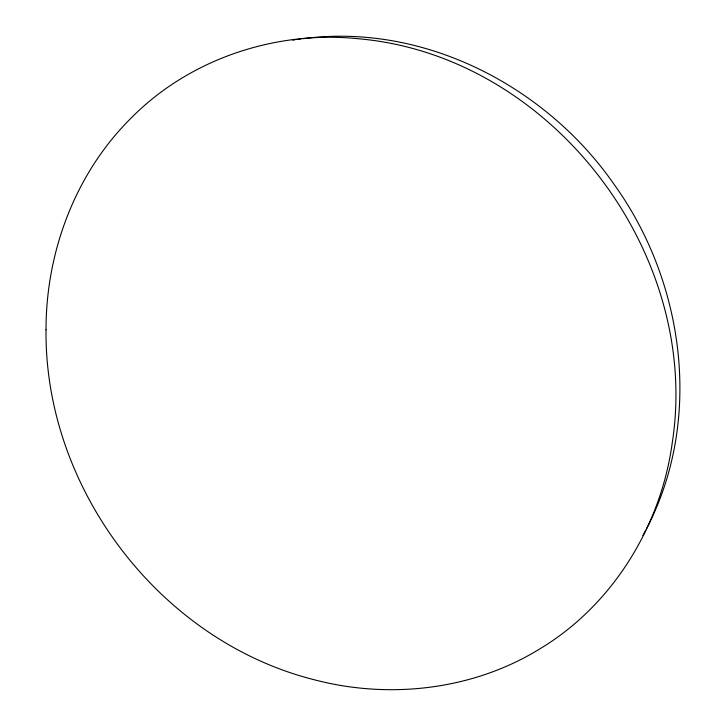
<?xml version="1.0" encoding="UTF-8"?>
<svg xmlns="http://www.w3.org/2000/svg" width="726" height="726" viewBox="0 0 726 726"><rect width="100%" height="100%" fill="white"/><g stroke="black" fill="none" stroke-linecap="round" stroke-linejoin="round"><path stroke-width="1.09" d="M646.684 528.428C702.968 420.091 684.682 283.113 614.768 185.33C546.515 86.33 423.866 22.597 302.806 38.705M645.759 530.216L642.9 535.525M292.868 40.175L294.847 39.857M296.825 39.549L300.809 38.977M46.019 329.822C44.413 488.716 159.892 640.967 314.412 679.799C389.907 699.619 473.751 689.9 540.48 648.472C612.889 604.694 660.896 526.041 672.258 442.76C701.743 252.612 550.789 55.412 358.181 38.723C275.771 30.265 189.631 58.797 131.134 118.048C75.368 173.215 45.947 251.895 46.019 329.822"/></g></svg>
